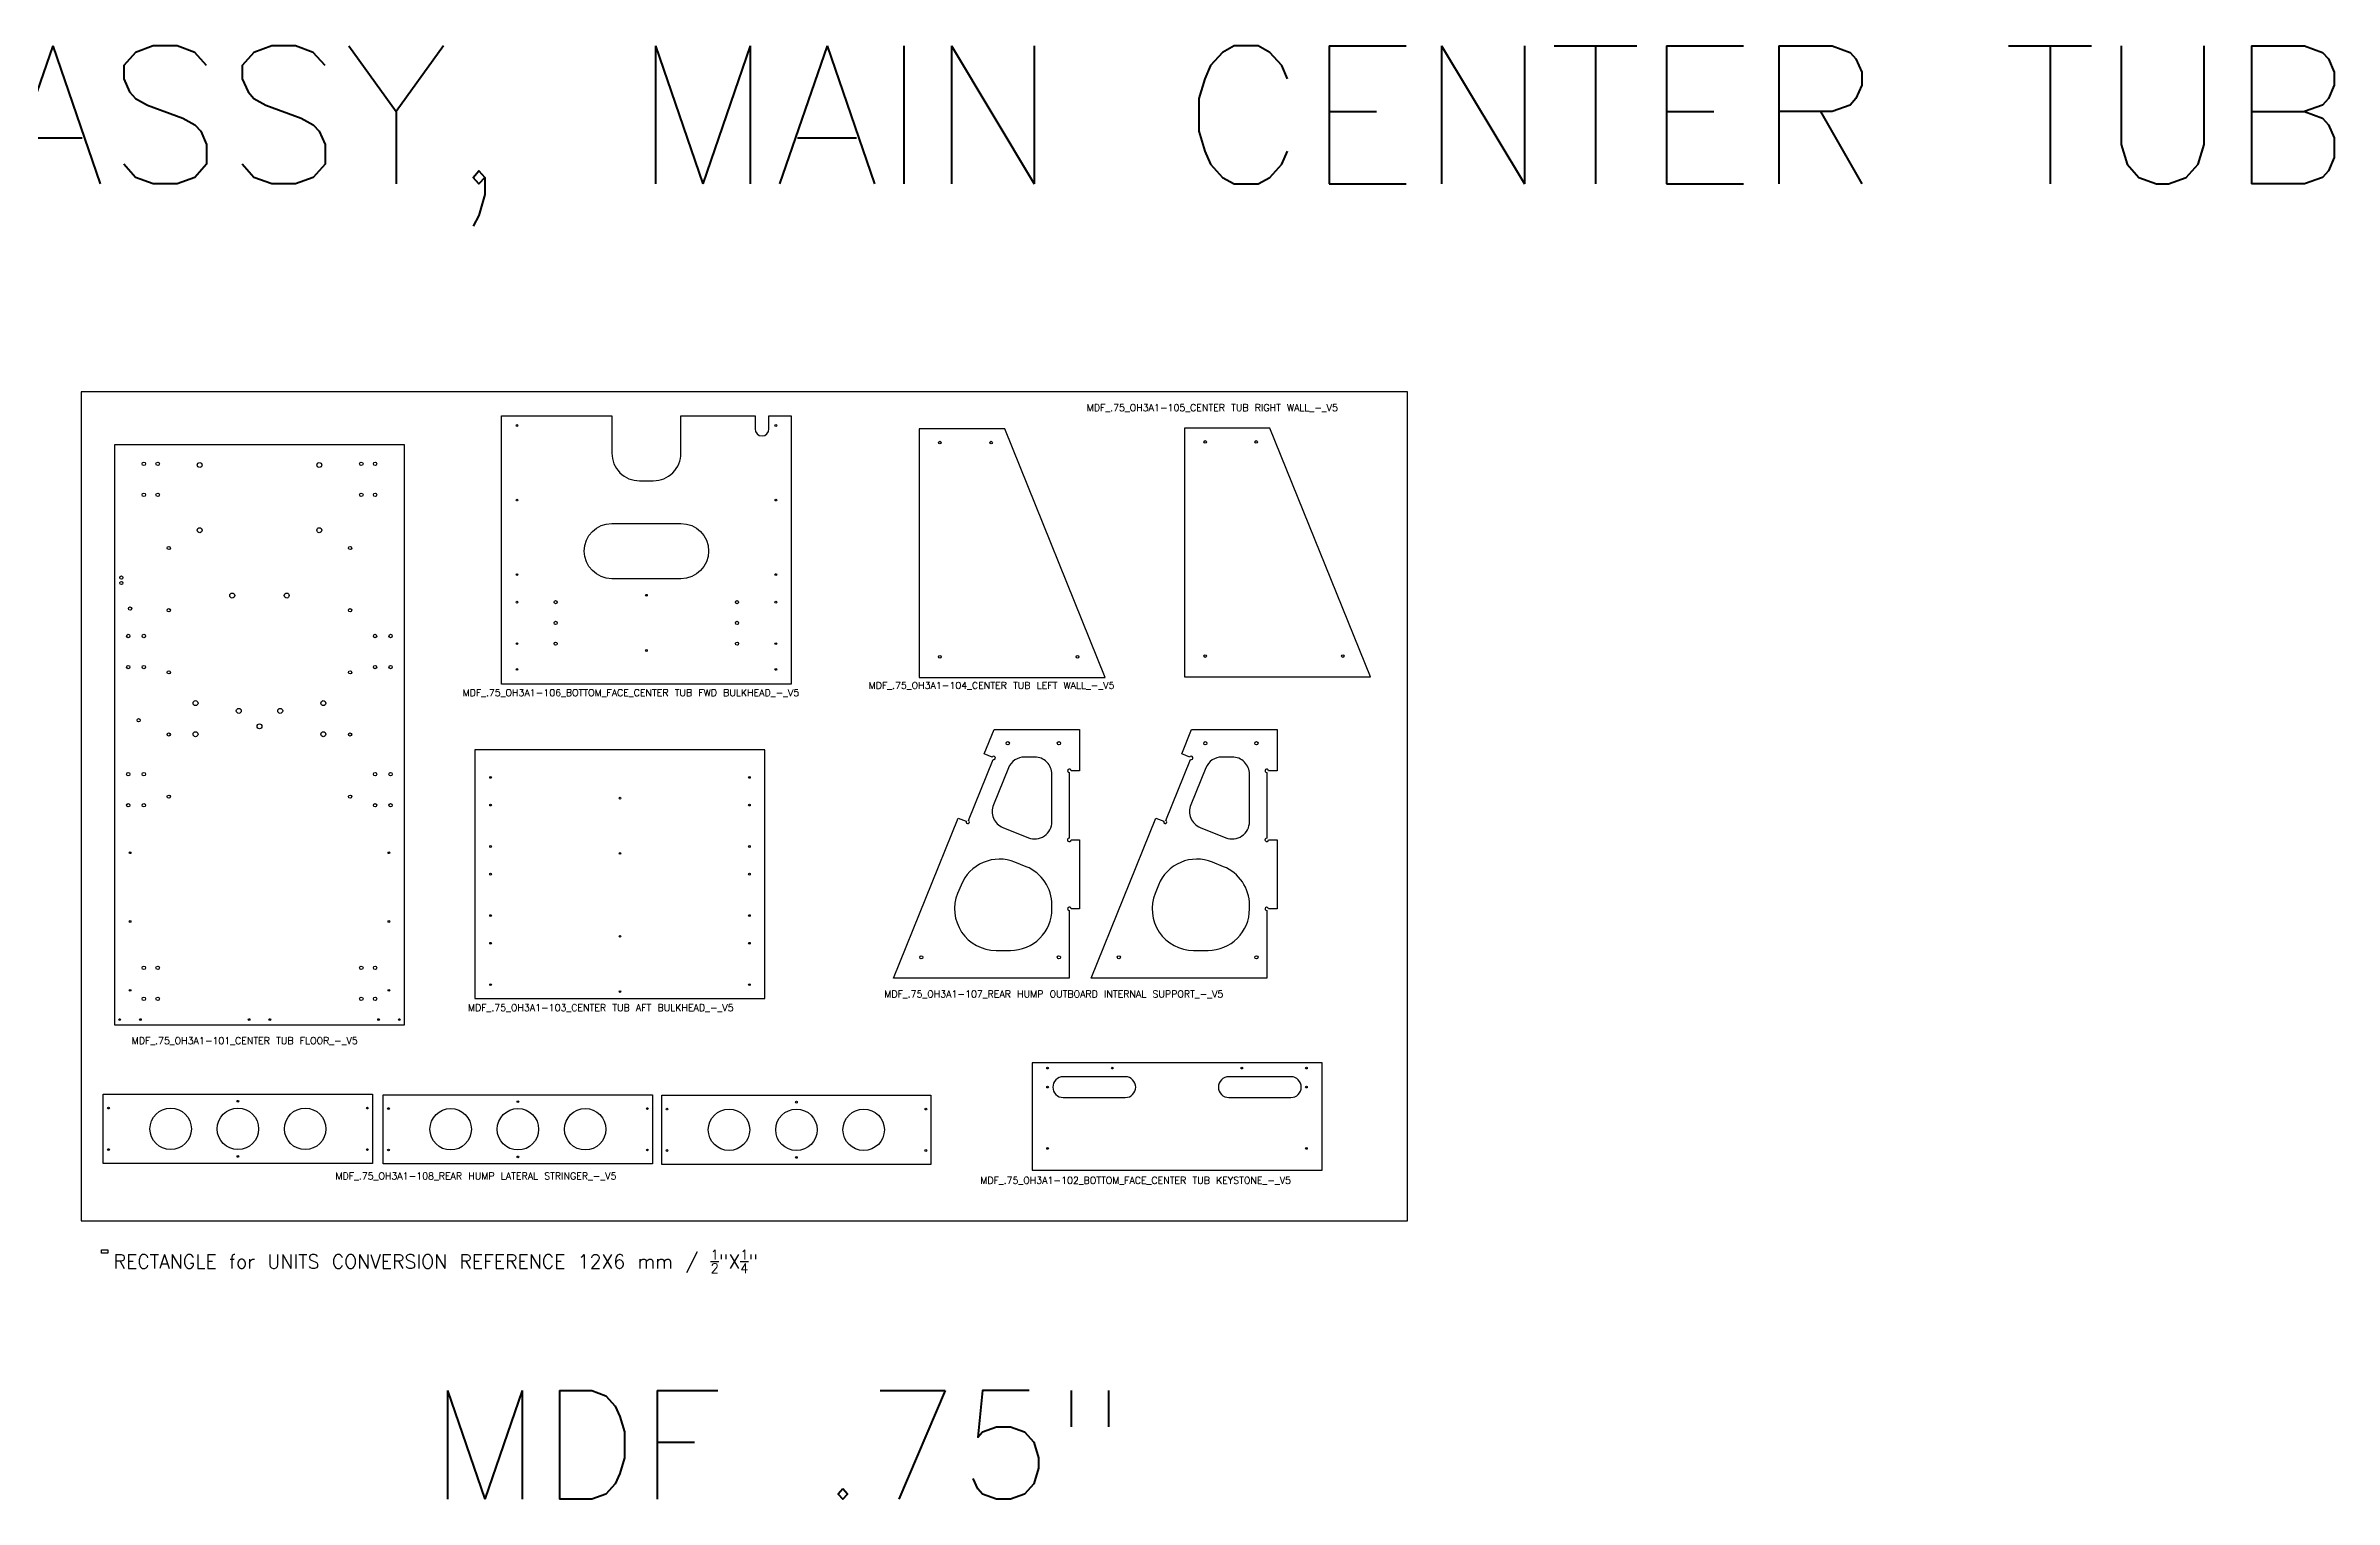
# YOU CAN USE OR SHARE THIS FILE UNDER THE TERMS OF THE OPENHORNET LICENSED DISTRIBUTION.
# Model space of a CAD drawing. Header units: inches. Extents: x 109 to 1721, y 29 to 669.
# Drawn here: x 199.6 to 365.3, y 28.9 to 134.1 of the extents above; entities that cross this region are included whole.
import ezdxf

# ---------------------------------------------------------------- set-up
doc = ezdxf.new("R2010")
doc.units = ezdxf.units.IN
doc.header["$LTSCALE"] = 0.03937
doc.header["$MEASUREMENT"] = 0
doc.styles.get("Standard").update_dxf_attribs({"font": 'txt.shx'})

msp = doc.modelspace()

# ---------------------------------------------------------------- linework, layer by layer
at = {"color": 0, "linetype": 'ByBlock', "lineweight": -2}
msp.add_lwpolyline([(298.18, 49.06), (298.18, 109.06), (202.18, 109.06), (202.18, 49.06)], close=True, dxfattribs=at)
for points in [[(250.96, 106.38, 1), (251.96, 106.38), (251.96, 107.33), (253.58, 107.33), (253.58, 87.91), (232.59, 87.91), (232.59, 107.33), (240.59, 107.33), (240.59, 104.63, 0.414214), (242.59, 102.63), (243.59, 102.63, 0.414214), (245.59, 104.63), (245.59, 107.33), (250.96, 107.33)], [(245.59, 95.54), (240.59, 95.54, -1), (240.59, 99.54), (245.59, 99.54, -1)], [(268.19, 82.45, 2.414214), (268.12, 82.61), (267.54, 82.85), (268.26, 84.63), (274.45, 84.63), (274.45, 81.63), (273.83, 81.63, 2.414214), (273.7, 81.51), (273.7, 76.76, 2.414214), (273.83, 76.63), (274.45, 76.63), (274.45, 71.63), (273.83, 71.63, 2.414214), (273.7, 71.51), (273.7, 66.63), (260.99, 66.63), (265.67, 78.21), (266.25, 77.98, 2.414214), (266.41, 78.04)], [(282.48, 82.45, 2.414214), (282.42, 82.61), (281.84, 82.85), (282.56, 84.63), (288.75, 84.63), (288.75, 81.63), (288.12, 81.63, 2.414214), (288, 81.51), (288, 76.76, 2.414214), (288.12, 76.63), (288.75, 76.63), (288.75, 71.63), (288.12, 71.63, 2.414214), (288, 71.51), (288, 66.63), (275.29, 66.63), (279.96, 78.21), (280.54, 77.98, 2.414214), (280.7, 78.04)], [(271.2, 82.63), (270.46, 82.63, 0.305731), (269.3, 81.85), (268.21, 79.16, 0.414214), (268.9, 77.53), (270.74, 76.79, 0.531709), (272.45, 77.95), (272.45, 81.38, 0.414214)], [(285.5, 82.63), (284.75, 82.63, 0.305731), (283.59, 81.85), (282.5, 79.16, 0.414214), (283.19, 77.53), (285.03, 76.79, 0.531709), (286.75, 77.95), (286.75, 81.38, 0.414214)], [(272.45, 71.63), (272.45, 71.91, 0.305731), (270.58, 74.69), (269.77, 75.02, 0.414214), (265.87, 73.36), (265.62, 72.76, 0.531709), (268.4, 68.63), (269.45, 68.63, 0.414214)], [(286.75, 71.63), (286.75, 71.91, 0.305731), (284.87, 74.69), (284.07, 75.02, 0.414214), (280.16, 73.36), (279.92, 72.76, 0.531709), (282.7, 68.63), (283.75, 68.63, 0.414214)], [(273.26, 59.48, 1), (273.26, 57.98), (277.76, 57.98, 1), (277.76, 59.48)], [(289.75, 57.98, 1), (289.75, 59.48), (285.25, 59.48, 1), (285.25, 57.98)]]:
    msp.add_lwpolyline(points, format="xyb", close=True)
for points in [[(262.84, 106.39), (262.84, 88.39), (276.3, 88.39), (269.03, 106.39)], [(282.04, 106.44), (282.04, 88.44), (295.5, 88.44), (288.23, 106.44)], [(225.57, 63.24), (225.57, 105.24), (204.58, 105.24), (204.58, 63.24)], [(251.67, 65.15), (251.67, 83.15), (230.68, 83.15), (230.68, 65.15)], [(271.01, 60.48), (271.01, 52.73), (292, 52.73), (292, 60.48)], [(223.26, 58.21), (223.26, 53.21), (203.77, 53.21), (203.77, 58.21)], [(243.53, 58.18), (243.53, 53.18), (224.04, 53.18), (224.04, 58.18)], [(263.69, 58.14), (263.69, 53.14), (244.2, 53.14), (244.2, 58.14)], [(203.64, 46.94), (204.11, 46.94), (204.11, 46.7), (203.64, 46.7)]]:
    msp.add_lwpolyline(points, close=True)
for centre, radius in [((233.72, 106.63), 0.0625), ((252.46, 106.63), 0.0625), ((264.34, 105.39), 0.0968), ((268.04, 105.39), 0.0968), ((283.54, 105.44), 0.0968), ((287.24, 105.44), 0.0968), ((206.71, 103.86), 0.125), ((207.71, 103.86), 0.125), ((210.75, 103.77), 0.18), ((219.41, 103.77), 0.18), ((222.45, 103.86), 0.125), ((223.45, 103.86), 0.125), ((206.71, 101.61), 0.125), ((207.71, 101.61), 0.125), ((222.45, 101.61), 0.125), ((223.45, 101.61), 0.125), ((233.72, 101.23), 0.0625), ((252.46, 101.23), 0.0625), ((208.51, 97.76), 0.117), ((210.75, 99.05), 0.18), ((219.41, 99.05), 0.18), ((221.64, 97.76), 0.117), ((205.08, 95.62), 0.117), ((205.08, 95.23), 0.117), ((213.11, 94.32), 0.18), ((217.05, 94.32), 0.18), ((233.72, 95.84), 0.0625), ((252.46, 95.84), 0.0625), ((205.71, 93.38), 0.117), ((208.51, 93.26), 0.117), ((221.64, 93.26), 0.117), ((233.72, 93.84), 0.0625), ((236.52, 93.84), 0.117), ((243.09, 94.34), 0.0625), ((249.65, 93.84), 0.117), ((252.46, 93.84), 0.0625), ((205.58, 91.39), 0.125), ((206.71, 91.39), 0.125), ((223.45, 91.39), 0.125), ((224.57, 91.39), 0.125), ((236.52, 92.34), 0.117), ((249.65, 92.34), 0.117), ((233.72, 90.84), 0.0625), ((236.52, 90.84), 0.117), ((243.09, 90.34), 0.0625), ((249.65, 90.84), 0.117), ((252.46, 90.84), 0.0625), ((264.34, 89.89), 0.0968), ((274.3, 89.89), 0.0968), ((283.54, 89.94), 0.0968), ((293.5, 89.94), 0.0968), ((205.58, 89.14), 0.125), ((206.71, 89.14), 0.125), ((208.51, 88.76), 0.117), ((221.64, 88.76), 0.117), ((223.45, 89.14), 0.125), ((224.57, 89.14), 0.125), ((233.72, 88.97), 0.0625), ((252.46, 88.97), 0.0625), ((210.45, 86.53), 0.18), ((213.58, 85.97), 0.18), ((216.58, 85.97), 0.18), ((219.7, 86.53), 0.18), ((206.33, 85.29), 0.117), ((215.08, 84.85), 0.18), ((208.51, 84.26), 0.117), ((210.45, 84.28), 0.18), ((219.7, 84.28), 0.18), ((221.64, 84.26), 0.117), ((269.25, 83.63), 0.117), ((272.95, 83.63), 0.117), ((283.55, 83.63), 0.117), ((287.25, 83.63), 0.117), ((205.58, 81.39), 0.125), ((206.71, 81.39), 0.125), ((223.45, 81.39), 0.125), ((224.57, 81.39), 0.125), ((231.81, 81.15), 0.0625), ((250.55, 81.15), 0.0625), ((208.51, 79.76), 0.117), ((221.64, 79.76), 0.117), ((241.18, 79.65), 0.0625), ((205.58, 79.14), 0.125), ((206.71, 79.14), 0.125), ((223.45, 79.14), 0.125), ((224.57, 79.14), 0.125), ((231.81, 79.15), 0.0625), ((250.55, 79.15), 0.0625), ((231.81, 76.15), 0.0625), ((250.55, 76.15), 0.0625), ((205.71, 75.7), 0.0625), ((224.45, 75.7), 0.0625), ((241.18, 75.65), 0.0625), ((231.81, 74.15), 0.0625), ((250.55, 74.15), 0.0625), ((205.71, 70.72), 0.0625), ((224.45, 70.72), 0.0625), ((231.81, 71.15), 0.0625), ((241.18, 69.65), 0.0625), ((250.55, 71.15), 0.0625), ((231.81, 69.15), 0.0625), ((250.55, 69.15), 0.0625), ((262.99, 68.13), 0.117), ((272.95, 68.13), 0.117), ((277.29, 68.13), 0.117), ((287.25, 68.13), 0.117), ((206.71, 67.37), 0.125), ((207.71, 67.37), 0.125), ((222.45, 67.37), 0.125), ((223.45, 67.37), 0.125), ((205.71, 65.74), 0.0625), ((206.71, 65.12), 0.125), ((207.71, 65.12), 0.125), ((222.45, 65.12), 0.125), ((223.45, 65.12), 0.125), ((224.45, 65.74), 0.0625), ((231.81, 66.15), 0.0625), ((241.18, 65.65), 0.0625), ((250.55, 66.15), 0.0625), ((204.96, 63.62), 0.0625), ((206.46, 63.62), 0.0625), ((214.33, 63.62), 0.0625), ((215.83, 63.62), 0.0625), ((223.7, 63.62), 0.0625), ((225.2, 63.62), 0.0625), ((272.13, 60.11), 0.0625), ((276.82, 60.11), 0.0625), ((286.19, 60.11), 0.0625), ((290.87, 60.11), 0.0625), ((272.13, 58.73), 0.0625), ((290.87, 58.73), 0.0625), ((204.15, 57.21), 0.0625), ((208.65, 55.71), 1.5), ((213.52, 55.71), 1.5), ((213.52, 57.71), 0.0625), ((218.39, 55.71), 1.5), ((222.89, 57.21), 0.0625), ((224.42, 57.18), 0.0625), ((228.92, 55.68), 1.5), ((233.79, 55.68), 1.5), ((233.79, 57.68), 0.0625), ((238.66, 55.68), 1.5), ((243.16, 57.18), 0.0625), ((244.58, 57.14), 0.0625), ((249.07, 55.64), 1.5), ((253.95, 55.64), 1.5), ((253.95, 57.64), 0.0625), ((258.82, 55.64), 1.5), ((263.32, 57.14), 0.0625), ((204.15, 54.21), 0.0625), ((213.52, 53.71), 0.0625), ((222.89, 54.21), 0.0625), ((224.42, 54.18), 0.0625), ((233.79, 53.68), 0.0625), ((243.16, 54.18), 0.0625), ((244.58, 54.14), 0.0625), ((253.95, 53.64), 0.0625), ((263.32, 54.14), 0.0625), ((272.13, 54.29), 0.0625), ((290.87, 54.29), 0.0625)]:
    msp.add_circle(centre, radius)

# ---------------------------------------------------------------- texts
at = {"color": 0}
msp.add_text('OH3A1A1 - ASSY, MAIN CENTER TUB', height=10, dxfattribs=at).set_placement((107.28, 124.12))
for s, height, p in [('MDF_.75_OH3A1-105_CENTER TUB RIGHT WALL_-_V5', 0.5, (274.97, 107.67)), ('MDF_.75_OH3A1-104_CENTER TUB LEFT WALL_-_V5', 0.5, (259.18, 87.56)), ('MDF_.75_OH3A1-106_BOTTOM_FACE_CENTER TUB FWD BULKHEAD_-_V5', 0.5, (229.78, 87.03)), ('MDF_.75_OH3A1-103_CENTER TUB AFT BULKHEAD_-_V5', 0.5, (230.17, 64.24)), ('MDF_.75_OH3A1-107_REAR HUMP OUTBOARD INTERNAL SUPPORT_-_V5', 0.5, (260.31, 65.23)), ('MDF_.75_OH3A1-101_CENTER TUB FLOOR_-_V5', 0.5, (205.83, 61.85)), ('MDF_.75_OH3A1-108_REAR HUMP LATERAL STRINGER_-_V5', 0.5, (220.58, 52.05)), ('MDF_.75_OH3A1-102_BOTTOM_FACE_CENTER TUB KEYSTONE_-_V5', 0.5, (267.26, 51.74)), ('MDF .75"', 7.874, (227.34, 28.89))]:
    msp.add_text(s, height=height).set_placement(p)
at = {"insert": (204.52, 46.95), "char_height": 1, "attachment_point": 1}
msp.add_mtext_dynamic_manual_height_columns('\\A1;RECTANGLE for UNITS CONVERSION REFERENCE 12X6 mm / {\\H0.7x;\\S1/2;}"X{\\H0.7x;\\S1/4;\\H1.42857x;"}', width=54.2994, gutter_width=0, heights=[0.0236], dxfattribs=at)

doc.saveas('drawing.dxf')
